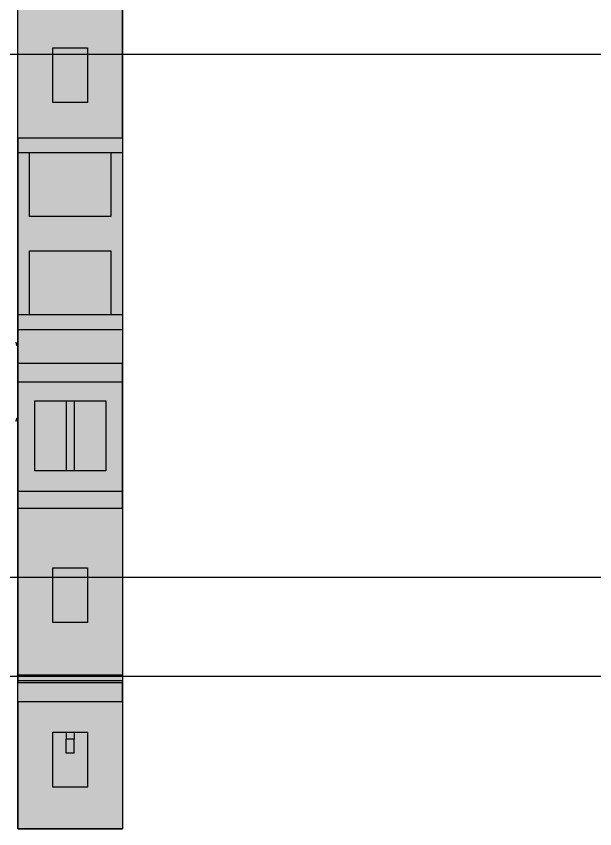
# Model space of a CAD drawing. Extents: x 20 to 1829, y -86 to 701.
# Drawn here: x 1384.76 to 1413.26, y 121.22 to 161.22 of the extents above; entities that cross this region are included whole.
import ezdxf

# ---------------------------------------------------------------- set-up
doc = ezdxf.new("R2010")
doc.units = 0
doc.layers.add('MAIN-1', color=7, linetype='Continuous')
doc.layers.add('SYMS', color=7, linetype='Continuous')

# ---------------------------------------------------------------- blocks, each defined once
blk = doc.blocks.new('clipfix_35_5-select__2', base_point=(-147.547, 71.306))
at = {"color": 7, "linetype": 'Continuous'}
for p, q in [((-147.547, 76.456), (-147.547, 71.306)), ((-141.281, 76.456), (-147.547, 76.456)), ((-141.281, 71.306), (-141.281, 76.456)), ((-140.345, 76.456), (-141.281, 76.456)), ((-140.345, 71.306), (-140.345, 76.456)), ((-140.244, 76.456), (-140.345, 76.456)), ((-140.244, 76.456), (-140.244, 71.306)), ((-139.986, 76.456), (-140.244, 76.456)), ((-139.986, 76.456), (-139.986, 71.306)), ((-132.965, 76.456), (-139.986, 76.456)), ((-132.965, 76.456), (-132.247, 76.456)), ((-132.965, 71.306), (-132.965, 76.456)), ((-132.247, 75.881), (-132.247, 76.456)), ((-132.247, 76.456), (-124.247, 76.456)), ((-124.247, 76.456), (-124.247, 75.881)), ((-124.247, 76.456), (-123.528, 76.456)), ((-123.528, 76.456), (-121.856, 76.456)), ((-123.528, 71.306), (-123.528, 76.456)), ((-120.931, 76.456), (-121.856, 76.456)), ((-121.856, 76.456), (-121.856, 71.306)), ((-115.557, 76.456), (-120.931, 76.456)), ((-120.931, 76.456), (-120.931, 71.306)), ((-115.557, 76.456), (-115.557, 71.306)), ((-114.737, 76.456), (-115.557, 76.456)), ((-114.737, 71.306), (-114.737, 76.456)), ((-114.737, 76.456), (-106.507, 76.456)), ((-106.507, 76.456), (-106.507, 71.306)), ((-106.507, 76.456), (-106.249, 76.456)), ((-106.249, 71.306), (-106.249, 76.456)), ((-106.249, 76.456), (-106.148, 76.456)), ((-105.212, 76.456), (-106.148, 76.456)), ((-106.148, 71.306), (-106.148, 76.456)), ((-105.212, 76.456), (-98.947, 76.456)), ((-105.212, 71.306), (-105.212, 76.456)), ((-98.947, 71.306), (-98.947, 76.456)), ((-132.247, 71.881), (-132.247, 75.881)), ((-132.247, 75.881), (-129.097, 75.881)), ((-129.097, 75.881), (-129.097, 71.881)), ((-127.397, 75.881), (-124.247, 75.881)), ((-127.397, 71.881), (-127.397, 75.881)), ((-124.247, 75.881), (-124.247, 71.881)), ((-120.022, 75.631), (-116.572, 75.631)), ((-120.022, 74.081), (-120.022, 75.631)), ((-116.572, 75.631), (-116.572, 74.081)), ((-144.647, 73.031), (-144.647, 74.731)), ((-144.647, 74.731), (-141.747, 74.731)), ((-141.747, 74.731), (-141.747, 74.081)), ((-137.397, 74.731), (-134.697, 74.731)), ((-137.397, 73.031), (-137.397, 74.731)), ((-134.697, 74.731), (-134.697, 73.031)), ((-111.797, 74.731), (-109.097, 74.731)), ((-111.797, 73.031), (-111.797, 74.731)), ((-109.097, 74.731), (-109.097, 73.031)), ((-103.697, 74.081), (-103.697, 74.731)), ((-103.697, 74.731), (-100.997, 74.731)), ((-100.997, 74.731), (-100.997, 73.031)), ((-142.261, 74.081), (-142.392, 74.081)), ((-142.392, 73.681), (-142.392, 74.081)), ((-142.261, 74.081), (-142.261, 73.681)), ((-142.261, 74.081), (-141.747, 74.081)), ((-141.747, 74.081), (-141.747, 73.681)), ((-120.022, 74.081), (-116.572, 74.081)), ((-120.022, 73.681), (-120.022, 74.081)), ((-116.572, 74.081), (-116.572, 73.681)), ((-103.697, 73.681), (-103.697, 74.081)), ((-103.697, 74.081), (-103.361, 74.081)), ((-103.361, 74.081), (-103.361, 73.681)), ((-102.661, 74.081), (-103.361, 74.081)), ((-102.661, 74.081), (-102.661, 73.681)), ((-142.261, 73.681), (-142.392, 73.681)), ((-142.261, 73.681), (-141.747, 73.681)), ((-141.747, 73.681), (-141.747, 73.031)), ((-120.022, 73.681), (-116.572, 73.681)), ((-120.022, 72.131), (-120.022, 73.681)), ((-116.572, 73.681), (-116.572, 72.131)), ((-103.697, 73.681), (-103.361, 73.681)), ((-103.697, 73.031), (-103.697, 73.681)), ((-102.661, 73.681), (-103.361, 73.681)), ((-141.747, 73.031), (-144.647, 73.031)), ((-134.697, 73.031), (-137.397, 73.031)), ((-109.097, 73.031), (-111.797, 73.031)), ((-100.997, 73.031), (-103.697, 73.031)), ((-116.572, 72.131), (-120.022, 72.131)), ((-129.097, 71.881), (-132.247, 71.881)), ((-132.247, 71.306), (-132.247, 71.881)), ((-124.247, 71.881), (-127.397, 71.881)), ((-124.247, 71.881), (-124.247, 71.306)), ((-141.281, 71.306), (-147.547, 71.306)), ((-140.345, 71.306), (-141.281, 71.306)), ((-140.244, 71.306), (-140.345, 71.306)), ((-139.986, 71.306), (-140.244, 71.306)), ((-132.965, 71.306), (-139.986, 71.306)), ((-132.965, 71.306), (-132.247, 71.306)), ((-132.247, 71.306), (-124.247, 71.306)), ((-124.247, 71.306), (-123.528, 71.306)), ((-123.528, 71.306), (-121.856, 71.306)), ((-121.856, 71.306), (-120.931, 71.306)), ((-120.931, 71.306), (-115.557, 71.306)), ((-115.557, 71.306), (-114.737, 71.306)), ((-114.737, 71.306), (-106.507, 71.306)), ((-106.507, 71.306), (-106.249, 71.306)), ((-106.249, 71.306), (-106.148, 71.306)), ((-105.212, 71.306), (-106.148, 71.306)), ((-105.212, 71.306), (-98.947, 71.306))]:
    blk.add_line(p, q, dxfattribs=at)

msp = doc.modelspace()

# ---------------------------------------------------------------- hatches: boundary and pattern name
at = {"layer": 'SYMS', "true_color": 0x8fbdb9}
h = msp.add_hatch(color=253, dxfattribs=at)
h.dxf.hatch_style = 1
h.paths.add_polyline_path([(1389.994, 169.82), (1384.844, 169.82), (1384.844, 121.22), (1389.994, 121.22)])

# ---------------------------------------------------------------- linework, layer by layer
at = {"layer": 'MAIN-1'}
for p, q in [((1384.76, 145.156), (1384.759, 145.175)), ((1384.761, 145.138), (1384.76, 145.156)), ((1384.764, 145.119), (1384.761, 145.138)), ((1384.768, 145.101), (1384.764, 145.119)), ((1384.773, 145.083), (1384.768, 145.101)), ((1384.78, 145.066), (1384.773, 145.083)), ((1384.787, 145.05), (1384.78, 145.066)), ((1384.794, 145.034), (1384.787, 145.05)), ((1384.803, 145.019), (1384.794, 145.034)), ((1384.813, 145.004), (1384.803, 145.019)), ((1384.823, 144.991), (1384.813, 145.004)), ((1384.833, 144.978), (1384.823, 144.991)), ((1384.844, 144.966), (1384.833, 144.978)), ((1384.759, 141.275), (1384.76, 141.297)), ((1384.76, 141.297), (1384.762, 141.318)), ((1384.762, 141.318), (1384.766, 141.339)), ((1384.766, 141.339), (1384.771, 141.36)), ((1384.771, 141.36), (1384.778, 141.38)), ((1384.778, 141.38), (1384.786, 141.399)), ((1384.786, 141.399), (1384.795, 141.417)), ((1384.795, 141.417), (1384.805, 141.435)), ((1384.805, 141.435), (1384.816, 141.451)), ((1384.816, 141.451), (1384.828, 141.466)), ((1384.828, 141.466), (1384.841, 141.48))]:
    msp.add_line(p, q, dxfattribs=at)
at = {"layer": 'SYMS'}
msp.add_line((1206.388, 128.739), (1451.271, 128.739), dxfattribs=at)
for points in [[(1384.844, 169.82), (1389.994, 169.82), (1389.994, 121.22), (1384.844, 121.22)], [(1206.388, 159.362), (1451.271, 159.362), (1451.271, 133.59), (1206.388, 133.59)]]:
    msp.add_lwpolyline(points, close=True, dxfattribs=at)

# ---------------------------------------------------------------- block references
at = {"rotation": 270}
msp.add_blockref('clipfix_35_5-select__2', (1384.844, 169.82), dxfattribs=at)

doc.saveas('drawing.dxf')
